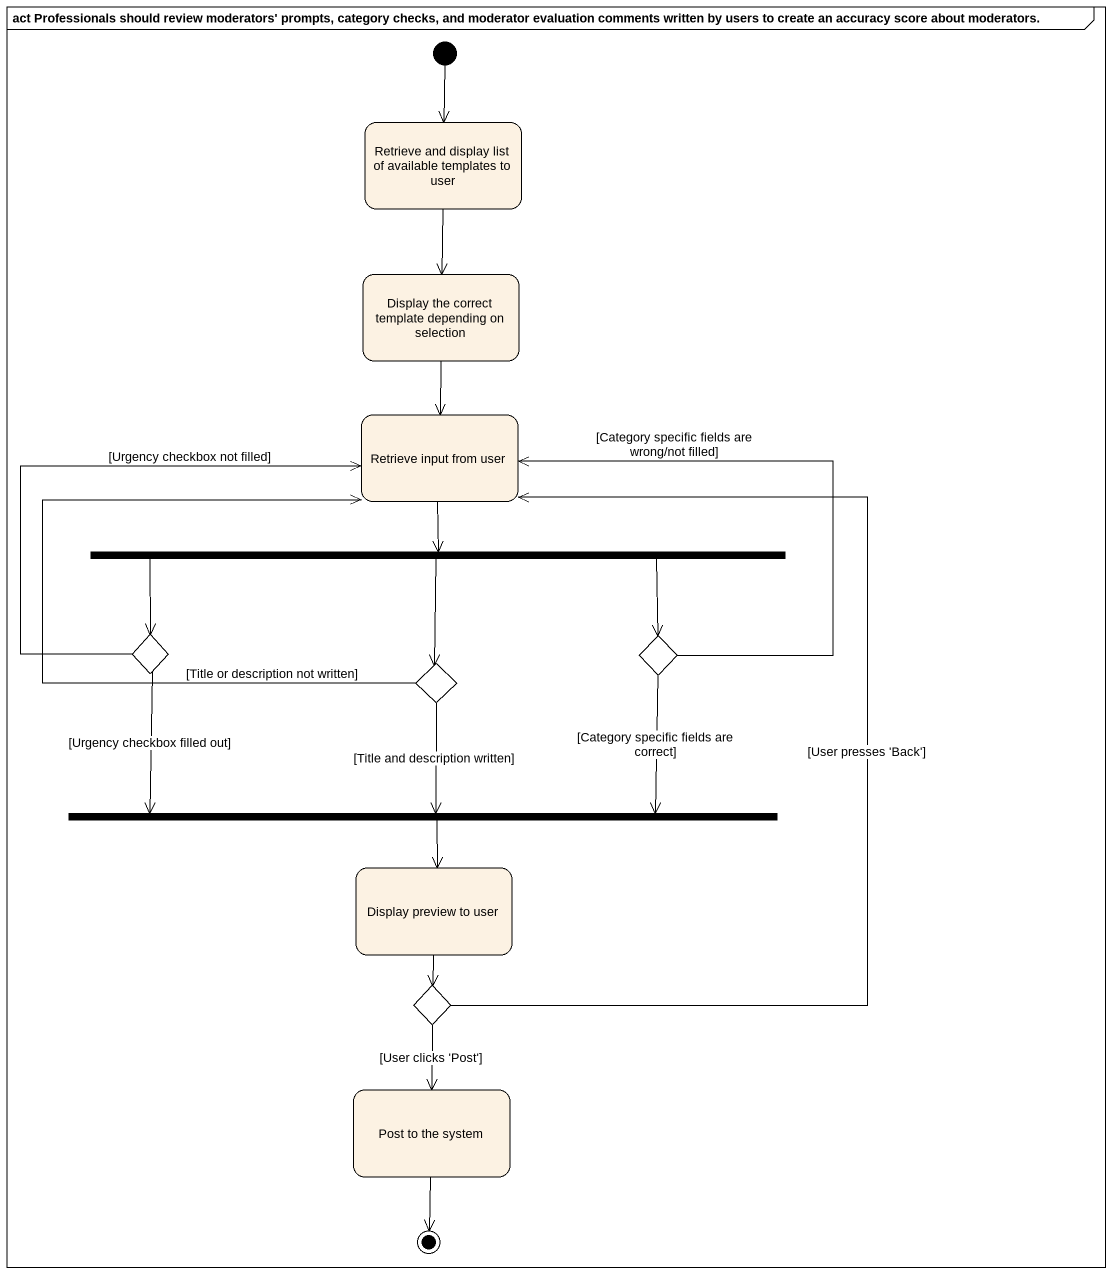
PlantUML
@startuml
mainframe act Professionals should review moderators' prompts, category checks, and moderator evaluation comments written by users to create an accuracy score about moderators.
hide empty description
state "Retrieve and display list of available templates to user" as Retrieve_and_display_list
state "Display the correct template depending on selection" as Display_the_correct
state "Retrieve input from user" as Retrieve_input_from_user
state fork1 <<fork>>
state choice1 <<choice>>
state choice2 <<choice>>
state choice3 <<choice>>
state fork2 <<join>>
state "Display preview to user" as Display_preview_to_user
state choice4 <<choice>>
state "Post to the system" as Post_to_the_system
[*] --> Retrieve_and_display_list
Retrieve_and_display_list --> Display_the_correct
Display_the_correct --> Retrieve_input_from_user
Retrieve_input_from_user --> fork1
fork1 -left-> choice1
fork1 --> choice2
fork1 -right-> choice3
choice1 -up-> Retrieve_input_from_user : [Urgency checkbox not filled]
choice1 -right-> fork2 : [Urgency checkbox filled out]
choice2 -up-> Retrieve_input_from_user : [Title or description not written]
choice2 --> fork2 : [Title and description written]
choice3 -up-> Retrieve_input_from_user : [Category specific fields are wrong/not filled]
choice3 --> fork2 : [Category specific fields are correct]
fork2 --> Display_preview_to_user
Display_preview_to_user --> choice4
choice4 -up-> Retrieve_input_from_user : [User presses 'Back']
choice4 --> Post_to_the_system : [User clicks 'Post']
Post_to_the_system --> [*]
@enduml
